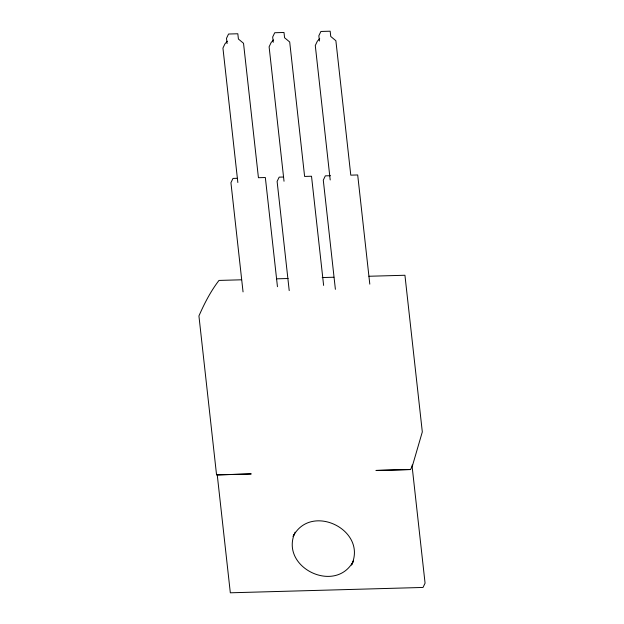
<?xml version="1.0" encoding="UTF-8"?>
<svg xmlns="http://www.w3.org/2000/svg" width="624" height="624" viewBox="0 0 624 624"><rect width="100%" height="100%" fill="white"/><g stroke="black" fill="none" stroke-linecap="round" stroke-linejoin="round"><path stroke-width="0.94" d="M409.937 469.505L375.944 470.449L410.537 469.576L412.62 465.192L422.315 431.917L404.937 275.262L368.917 276.26M295.136 532.178C278.811 567.239 335.891 595.039 353.574 560.742L351.523 565.032C367.848 529.971 310.768 502.18 293.085 536.476L293.904 534.76M227.354 41.215L224.983 43.797L222.94 48.087L237.845 182.52M273.53 39.936L271.159 42.51L269.108 46.808L284.021 181.241M319.699 38.649L317.327 41.231L315.284 45.521L330.197 179.954M237.299 178.3L232.986 178.417L230.935 182.715L243.048 291.892M283.475 177.021L279.162 177.138L277.111 181.428L289.216 290.605M330.517 175.711L325.33 175.859L323.287 180.149L335.392 289.325M241.387 279.802L218.993 280.426C210.686 291.252 204.36 303.498 198.931 315.962L216.567 474.958L251.238 473.912L217.246 474.856L230.326 592.8L423.017 587.449L425.069 583.159L412.09 466.183M276.432 278.827L288.116 278.507M322.187 277.563L333.871 277.235M411.988 465.215L412.62 465.192M369.798 284.138L357.692 174.962L350.782 175.149L335.876 40.716L330.751 36.465L330.166 31.2L320.9 31.457L318.848 35.747L319.433 41.012M323.622 285.418L311.516 176.241L304.606 176.436L289.7 41.995L284.575 37.744L283.998 32.479L274.724 32.737L272.672 37.034L273.257 42.292M277.454 286.697L265.34 177.52L258.437 177.715L243.524 43.282L238.407 39.023L237.822 33.766L228.548 34.024L226.504 38.314L227.089 43.571"/></g></svg>
